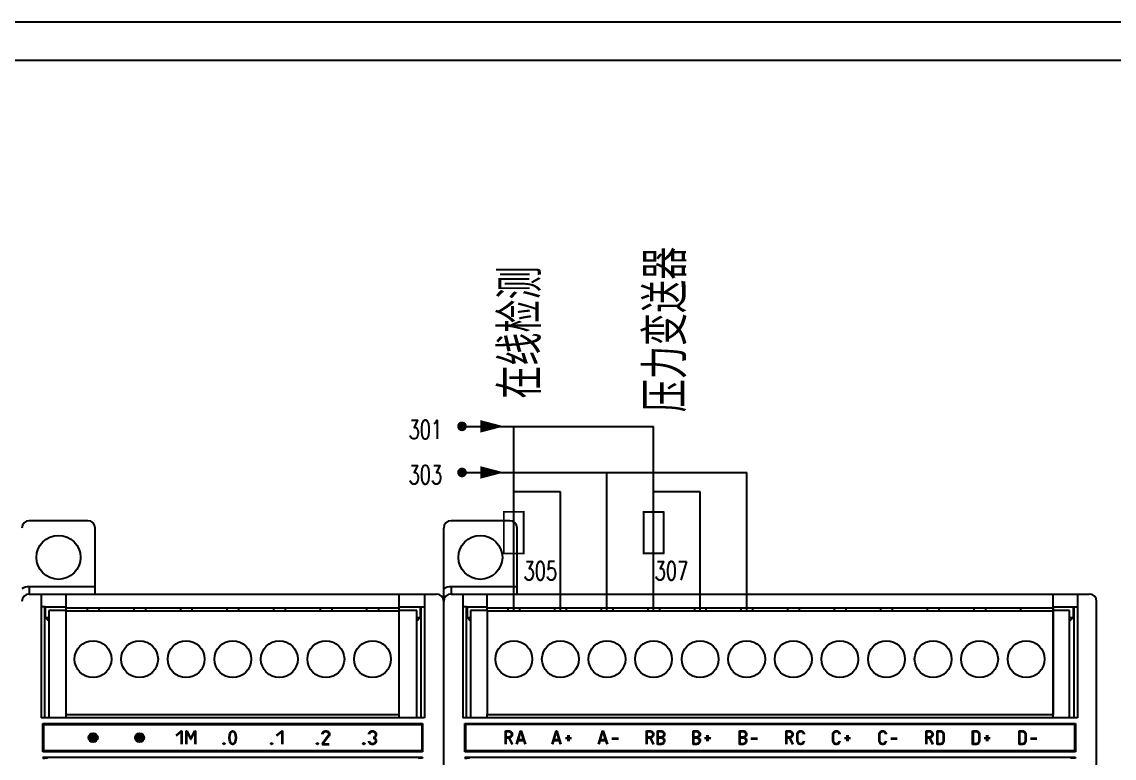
# Model space of a CAD drawing. Header units: millimetres. Extents: x 369186 to 503668, y -134064 to -104329.
# Drawn here: x 480674 to 494968, y -113963 to -104329 of the extents above; entities that cross this region are included whole.
import ezdxf

# ---------------------------------------------------------------- set-up
doc = ezdxf.new("R2010")
doc.units = ezdxf.units.MM
for name, color, linetype in [('0001LEVEL_1', 7, 'Continuous'), ('0010LEVEL_1', 7, 'Continuous'), ('0文本', 80, 'Continuous'), ('1', 7, 'Continuous'), ('8_ALL_NOTES_BALLOONS_SYMBOLS_GT', 7, 'Continuous'), ('PUB_TEXT', 7, 'Continuous'), ('TERM', 2, 'Continuous')]:
    doc.layers.add(name, color=color, linetype=linetype)
doc.styles.get("Standard").update_dxf_attribs({"font": 'txt1.shx', "width": 0.8, "bigfont": 'hztxt.shx'})

# ---------------------------------------------------------------- blocks, each defined once
blk = doc.blocks.new('$TelecSys$00000011')
at = {"const_width": 0.5}
blk.add_lwpolyline([(-0.25, 0, 1), (0.25, 0, 1)], format="xyb", close=True, dxfattribs=at)
blk = doc.blocks.new('ARR')
at = {"layer": '1'}
blk.add_lwpolyline([(-3.84, 0, 2, 0, 0), (0, 0, 0, 0, 0)], format="xyseb", dxfattribs=at)

msp = doc.modelspace()

# ---------------------------------------------------------------- linework, layer by layer
at = {"color": 1}
for p, q in [((461668, -104329), (503668, -104329)), ((464168, -104829), (503168, -104829))]:
    msp.add_line(p, q, dxfattribs=at)
for p, q in [((486434, -109622), (488940, -109622)), ((487111, -112034), (487111, -109622)), ((488940, -112034), (488940, -109622)), ((486434, -110225), (490159, -110225)), ((488331, -112034), (488331, -110225)), ((490159, -112034), (490159, -110225)), ((487721, -110477), (487111, -110477)), ((487721, -112034), (487721, -110477)), ((489550, -110477), (488940, -110477)), ((489550, -112034), (489550, -110477))]:
    msp.add_line(p, q)
at = {"const_width": 23}
for points in [[(486982, -110739), (487241, -110739), (487241, -111287), (486982, -111287), (486982, -110739)], [(488811, -110739), (489069, -110739), (489069, -111287), (488811, -111287), (488811, -110739)]]:
    msp.add_lwpolyline(points, dxfattribs=at)
msp.add_lwpolyline([(488811, -110739), (489069, -110739), (489069, -111287), (488811, -111287)], close=True)
at = {"layer": '0001LEVEL_1', "color": 7, "linetype": 'Continuous'}
for p, q in [((480950, -113509), (485918, -113509)), ((480950, -113881), (480950, -113509)), ((480962, -113521), (485906, -113521)), ((480962, -113869), (480962, -113521)), ((481604, -113754), (481604, -113635)), ((481611, -113753), (481611, -113636)), ((482211, -113754), (482211, -113636)), ((482218, -113754), (482218, -113636)), ((482692, -113668), (482764, -113605)), ((482696, -113672), (482759, -113618)), ((482759, -113618), (482759, -113780)), ((482764, -113605), (482768, -113605)), ((482768, -113605), (482768, -113780)), ((482822, -113605), (482831, -113605)), ((482822, -113780), (482822, -113605)), ((482831, -113605), (482885, -113708)), ((482831, -113614), (482881, -113717)), ((482831, -113780), (482831, -113614)), ((482885, -113708), (482939, -113605)), ((482890, -113717), (482939, -113614)), ((482939, -113605), (482948, -113605)), ((482939, -113614), (482939, -113780)), ((482948, -113605), (482948, -113780)), ((483395, -113642), (483404, -113624)), ((483404, -113624), (483417, -113610)), ((483404, -113642), (483413, -113624)), ((483413, -113624), (483417, -113619)), ((483417, -113610), (483431, -113606)), ((483417, -113619), (483431, -113615)), ((483431, -113606), (483435, -113606)), ((483431, -113615), (483435, -113615)), ((483435, -113606), (483449, -113610)), ((483435, -113615), (483449, -113619)), ((483449, -113610), (483462, -113624)), ((483449, -113619), (483453, -113624)), ((483453, -113624), (483462, -113642)), ((483462, -113624), (483471, -113642)), ((484007, -113669), (484079, -113606)), ((484012, -113673), (484075, -113619)), ((484075, -113619), (484075, -113781)), ((484079, -113606), (484084, -113606)), ((484084, -113606), (484084, -113781)), ((484605, -113646), (484609, -113633)), ((484609, -113633), (484618, -113619)), ((484618, -113619), (484632, -113610)), ((484618, -113637), (484623, -113628)), ((484623, -113628), (484627, -113624)), ((484627, -113624), (484636, -113619)), ((484632, -113610), (484645, -113606)), ((484636, -113619), (484650, -113615)), ((484645, -113606), (484659, -113606)), ((484650, -113615), (484654, -113615)), ((484654, -113615), (484668, -113619)), ((484659, -113606), (484672, -113610)), ((484668, -113619), (484677, -113624)), ((484672, -113610), (484686, -113619)), ((484677, -113624), (484681, -113628)), ((484681, -113628), (484686, -113637)), ((484686, -113619), (484695, -113633)), ((484695, -113633), (484699, -113646)), ((485215, -113646), (485219, -113633)), ((485219, -113633), (485228, -113619)), ((485228, -113619), (485242, -113610)), ((485228, -113637), (485233, -113628)), ((485233, -113628), (485237, -113624)), ((485237, -113624), (485246, -113619)), ((485242, -113610), (485255, -113606)), ((485246, -113619), (485260, -113615)), ((485255, -113606), (485278, -113606)), ((485260, -113615), (485264, -113615)), ((485264, -113615), (485278, -113619)), ((485278, -113606), (485282, -113610)), ((485278, -113619), (485287, -113624)), ((485282, -113610), (485296, -113619)), ((485287, -113624), (485291, -113628)), ((485291, -113628), (485296, -113637)), ((485296, -113619), (485305, -113633)), ((485305, -113633), (485309, -113646)), ((485906, -113521), (485906, -113869)), ((485918, -113509), (485918, -113881)), ((481552, -113716), (481552, -113673)), ((481558, -113729), (481558, -113661)), ((481565, -113736), (481565, -113654)), ((481571, -113742), (481571, -113647)), ((481578, -113747), (481578, -113642)), ((481585, -113749), (481585, -113640)), ((481591, -113751), (481591, -113639)), ((481598, -113753), (481598, -113637)), ((481618, -113752), (481618, -113638)), ((481624, -113750), (481624, -113640)), ((481631, -113748), (481631, -113641)), ((481637, -113745), (481637, -113644)), ((481644, -113739), (481644, -113651)), ((481651, -113732), (481651, -113658)), ((481657, -113725), (481657, -113664)), ((481664, -113703), (481664, -113687)), ((482158, -113707), (482158, -113682)), ((482165, -113727), (482165, -113663)), ((482171, -113733), (482171, -113656)), ((482178, -113740), (482178, -113650)), ((482185, -113746), (482185, -113643)), ((482191, -113748), (482191, -113641)), ((482198, -113750), (482198, -113639)), ((482204, -113752), (482204, -113638)), ((482224, -113752), (482224, -113637)), ((482231, -113751), (482231, -113639)), ((482237, -113749), (482237, -113641)), ((482244, -113747), (482244, -113643)), ((482251, -113741), (482251, -113649)), ((482257, -113734), (482257, -113655)), ((482264, -113728), (482264, -113662)), ((482270, -113712), (482270, -113678)), ((482881, -113717), (482890, -113717)), ((483309, -113772), (483318, -113763)), ((483309, -113777), (483309, -113772)), ((483318, -113786), (483309, -113777)), ((483318, -113763), (483323, -113763)), ((483318, -113772), (483323, -113772)), ((483318, -113777), (483318, -113772)), ((483323, -113777), (483318, -113777)), ((483323, -113763), (483332, -113772)), ((483323, -113772), (483323, -113777)), ((483332, -113777), (483323, -113786)), ((483332, -113772), (483332, -113777)), ((483386, -113691), (483390, -113664)), ((483386, -113700), (483386, -113691)), ((483390, -113727), (483386, -113700)), ((483390, -113664), (483395, -113642)), ((483395, -113750), (483390, -113727)), ((483395, -113691), (483399, -113664)), ((483395, -113700), (483395, -113691)), ((483399, -113727), (483395, -113700)), ((483404, -113768), (483395, -113750)), ((483399, -113664), (483404, -113642)), ((483404, -113750), (483399, -113727)), ((483413, -113768), (483404, -113750)), ((483417, -113781), (483404, -113768)), ((483417, -113772), (483413, -113768)), ((483431, -113777), (483417, -113772)), ((483435, -113777), (483431, -113777)), ((483449, -113772), (483435, -113777)), ((483462, -113768), (483449, -113781)), ((483453, -113768), (483449, -113772)), ((483462, -113750), (483453, -113768)), ((483462, -113642), (483467, -113664)), ((483467, -113727), (483462, -113750)), ((483471, -113750), (483462, -113768)), ((483467, -113664), (483471, -113691)), ((483471, -113700), (483467, -113727)), ((483471, -113642), (483476, -113664)), ((483471, -113691), (483471, -113700)), ((483476, -113727), (483471, -113750)), ((483476, -113664), (483480, -113691)), ((483480, -113700), (483476, -113727)), ((483480, -113691), (483480, -113700)), ((483931, -113772), (483940, -113763)), ((483931, -113777), (483931, -113772)), ((483940, -113786), (483931, -113777)), ((483940, -113763), (483944, -113763)), ((483940, -113772), (483944, -113772)), ((483940, -113777), (483940, -113772)), ((483944, -113777), (483940, -113777)), ((483944, -113763), (483953, -113772)), ((483944, -113772), (483944, -113777)), ((483953, -113777), (483944, -113786)), ((483953, -113772), (483953, -113777)), ((484528, -113772), (484537, -113763)), ((484528, -113777), (484528, -113772)), ((484537, -113786), (484528, -113777)), ((484537, -113763), (484542, -113763)), ((484537, -113772), (484542, -113772)), ((484537, -113777), (484537, -113772)), ((484542, -113777), (484537, -113777)), ((484542, -113763), (484551, -113772)), ((484542, -113772), (484542, -113777)), ((484551, -113777), (484542, -113786)), ((484551, -113772), (484551, -113777)), ((484605, -113651), (484605, -113646)), ((484686, -113664), (484605, -113777)), ((484605, -113777), (484605, -113786)), ((484614, -113651), (484618, -113637)), ((484695, -113673), (484614, -113777)), ((484614, -113777), (484695, -113777)), ((484686, -113637), (484690, -113651)), ((484690, -113655), (484686, -113664)), ((484690, -113651), (484690, -113655)), ((484699, -113660), (484695, -113673)), ((484699, -113646), (484699, -113660)), ((485138, -113772), (485147, -113763)), ((485138, -113777), (485138, -113772)), ((485147, -113786), (485138, -113777)), ((485147, -113763), (485152, -113763)), ((485147, -113772), (485152, -113772)), ((485147, -113777), (485147, -113772)), ((485152, -113777), (485147, -113777)), ((485152, -113763), (485161, -113772)), ((485152, -113772), (485152, -113777)), ((485161, -113777), (485152, -113786)), ((485161, -113772), (485161, -113777)), ((485215, -113651), (485215, -113646)), ((485215, -113745), (485215, -113741)), ((485219, -113759), (485215, -113745)), ((485228, -113772), (485219, -113759)), ((485224, -113651), (485228, -113637)), ((485228, -113754), (485224, -113741)), ((485233, -113763), (485228, -113754)), ((485242, -113781), (485228, -113772)), ((485237, -113768), (485233, -113763)), ((485246, -113772), (485237, -113768)), ((485260, -113777), (485246, -113772)), ((485264, -113777), (485260, -113777)), ((485278, -113772), (485264, -113777)), ((485282, -113691), (485273, -113691)), ((485273, -113700), (485282, -113700)), ((485287, -113768), (485278, -113772)), ((485291, -113687), (485282, -113691)), ((485282, -113700), (485291, -113705)), ((485296, -113772), (485282, -113781)), ((485291, -113696), (485287, -113696)), ((485291, -113763), (485287, -113768)), ((485296, -113678), (485291, -113687)), ((485296, -113691), (485291, -113696)), ((485291, -113696), (485296, -113700)), ((485291, -113705), (485296, -113714)), ((485296, -113754), (485291, -113763)), ((485296, -113637), (485300, -113651)), ((485300, -113660), (485296, -113678)), ((485305, -113678), (485296, -113691)), ((485296, -113700), (485305, -113714)), ((485296, -113714), (485300, -113732)), ((485300, -113741), (485296, -113754)), ((485305, -113759), (485296, -113772)), ((485300, -113651), (485300, -113660)), ((485300, -113732), (485300, -113741)), ((485309, -113660), (485305, -113678)), ((485305, -113714), (485309, -113732)), ((485309, -113745), (485305, -113759)), ((485309, -113646), (485309, -113660)), ((485309, -113732), (485309, -113745)), ((485918, -113881), (480950, -113881)), ((485906, -113869), (480962, -113869)), ((483323, -113786), (483318, -113786)), ((483431, -113786), (483417, -113781)), ((483435, -113786), (483431, -113786)), ((483449, -113781), (483435, -113786)), ((483944, -113786), (483940, -113786)), ((484542, -113786), (484537, -113786)), ((484605, -113786), (484695, -113786)), ((485152, -113786), (485147, -113786)), ((485255, -113786), (485242, -113781)), ((485269, -113786), (485255, -113786)), ((485282, -113781), (485269, -113786))]:
    msp.add_line(p, q, dxfattribs=at)
for centre in [(481606, -113695), (482215, -113695)]:
    msp.add_circle(centre, 60, dxfattribs=at)
at = {"layer": '0010LEVEL_1', "color": 7, "linetype": 'Continuous'}
for p, q in [((486470, -113508), (494462, -113508)), ((486470, -113880), (486470, -113508)), ((486482, -113520), (494450, -113520)), ((486482, -113868), (486482, -113520)), ((487002, -113604), (487052, -113604)), ((487002, -113779), (487002, -113604)), ((487011, -113613), (487047, -113613)), ((487011, -113689), (487011, -113613)), ((487047, -113613), (487061, -113617)), ((487052, -113604), (487065, -113608)), ((487061, -113617), (487070, -113622)), ((487065, -113608), (487079, -113617)), ((487070, -113622), (487074, -113626)), ((487074, -113626), (487079, -113635)), ((487079, -113617), (487088, -113631)), ((487079, -113635), (487083, -113649)), ((487088, -113631), (487092, -113644)), ((487146, -113779), (487200, -113604)), ((487173, -113725), (487205, -113613)), ((487200, -113604), (487209, -113604)), ((487205, -113613), (487236, -113725)), ((487209, -113604), (487263, -113779)), ((487612, -113779), (487666, -113604)), ((487639, -113725), (487670, -113613)), ((487666, -113604), (487675, -113604)), ((487670, -113613), (487702, -113725)), ((487675, -113604), (487729, -113779)), ((488219, -113779), (488273, -113604)), ((488246, -113725), (488277, -113613)), ((488273, -113604), (488282, -113604)), ((488277, -113613), (488309, -113725)), ((488282, -113604), (488336, -113779)), ((488849, -113604), (488899, -113604)), ((488849, -113779), (488849, -113604)), ((488858, -113613), (488894, -113613)), ((488858, -113689), (488858, -113613)), ((488894, -113613), (488908, -113617)), ((488899, -113604), (488912, -113608)), ((488908, -113617), (488917, -113622)), ((488912, -113608), (488926, -113617)), ((488917, -113622), (488921, -113626)), ((488921, -113626), (488926, -113635)), ((488926, -113617), (488935, -113631)), ((488926, -113635), (488930, -113649)), ((488935, -113631), (488939, -113644)), ((488993, -113604), (489043, -113604)), ((488993, -113784), (488993, -113604)), ((489002, -113613), (489038, -113613)), ((489002, -113689), (489002, -113613)), ((489038, -113613), (489052, -113617)), ((489043, -113604), (489056, -113608)), ((489052, -113617), (489061, -113622)), ((489056, -113608), (489070, -113617)), ((489061, -113622), (489065, -113626)), ((489065, -113626), (489070, -113635)), ((489070, -113617), (489079, -113631)), ((489070, -113635), (489074, -113649)), ((489079, -113631), (489083, -113644)), ((489459, -113604), (489508, -113604)), ((489459, -113784), (489459, -113604)), ((489468, -113613), (489504, -113613)), ((489468, -113689), (489468, -113613)), ((489504, -113613), (489517, -113617)), ((489508, -113604), (489522, -113608)), ((489517, -113617), (489526, -113622)), ((489522, -113608), (489535, -113617)), ((489526, -113622), (489531, -113626)), ((489531, -113626), (489535, -113635)), ((489535, -113617), (489544, -113631)), ((489535, -113635), (489540, -113649)), ((489544, -113631), (489549, -113644)), ((490065, -113604), (490115, -113604)), ((490065, -113784), (490065, -113604)), ((490074, -113613), (490110, -113613)), ((490074, -113689), (490074, -113613)), ((490110, -113613), (490124, -113617)), ((490115, -113604), (490128, -113608)), ((490124, -113617), (490133, -113622)), ((490128, -113608), (490142, -113617)), ((490133, -113622), (490137, -113626)), ((490137, -113626), (490142, -113635)), ((490142, -113617), (490151, -113631)), ((490142, -113635), (490146, -113649)), ((490151, -113631), (490155, -113644)), ((490675, -113604), (490724, -113604)), ((490675, -113779), (490675, -113604)), ((490684, -113613), (490720, -113613)), ((490684, -113689), (490684, -113613)), ((490720, -113613), (490733, -113617)), ((490724, -113604), (490738, -113608)), ((490733, -113617), (490742, -113622)), ((490738, -113608), (490751, -113617)), ((490742, -113622), (490747, -113626)), ((490747, -113626), (490751, -113635)), ((490751, -113617), (490760, -113631)), ((490751, -113635), (490756, -113649)), ((490760, -113631), (490765, -113644)), ((490819, -113644), (490823, -113631)), ((490823, -113631), (490832, -113617)), ((490828, -113649), (490832, -113635)), ((490832, -113617), (490846, -113608)), ((490832, -113635), (490837, -113626)), ((490837, -113626), (490841, -113622)), ((490841, -113622), (490850, -113617)), ((490846, -113608), (490859, -113604)), ((490850, -113617), (490864, -113613)), ((490859, -113604), (490873, -113604)), ((490864, -113613), (490868, -113613)), ((490868, -113613), (490886, -113617)), ((490873, -113604), (490886, -113608)), ((490886, -113608), (490900, -113617)), ((490886, -113617), (490895, -113626)), ((490895, -113626), (490900, -113635)), ((490900, -113617), (490909, -113631)), ((490900, -113635), (490904, -113649)), ((490909, -113631), (490913, -113644)), ((491285, -113644), (491289, -113631)), ((491289, -113631), (491298, -113617)), ((491294, -113649), (491298, -113635)), ((491298, -113617), (491312, -113608)), ((491298, -113635), (491303, -113626)), ((491303, -113626), (491307, -113622)), ((491307, -113622), (491316, -113617)), ((491312, -113608), (491325, -113604)), ((491316, -113617), (491330, -113613)), ((491325, -113604), (491339, -113604)), ((491330, -113613), (491334, -113613)), ((491334, -113613), (491352, -113617)), ((491339, -113604), (491352, -113608)), ((491352, -113608), (491366, -113617)), ((491352, -113617), (491361, -113626)), ((491361, -113626), (491366, -113635)), ((491366, -113617), (491375, -113631)), ((491366, -113635), (491370, -113649)), ((491375, -113631), (491379, -113644)), ((491891, -113644), (491896, -113631)), ((491896, -113631), (491905, -113617)), ((491900, -113649), (491905, -113635)), ((491905, -113617), (491918, -113608)), ((491905, -113635), (491909, -113626)), ((491909, -113626), (491914, -113622)), ((491914, -113622), (491923, -113617)), ((491918, -113608), (491932, -113604)), ((491923, -113617), (491936, -113613)), ((491932, -113604), (491945, -113604)), ((491936, -113613), (491941, -113613)), ((491941, -113613), (491959, -113617)), ((491945, -113604), (491959, -113608)), ((491959, -113608), (491972, -113617)), ((491959, -113617), (491968, -113626)), ((491968, -113626), (491972, -113635)), ((491972, -113617), (491981, -113631)), ((491972, -113635), (491977, -113649)), ((491981, -113631), (491986, -113644)), ((492507, -113604), (492556, -113604)), ((492507, -113779), (492507, -113604)), ((492516, -113613), (492552, -113613)), ((492516, -113689), (492516, -113613)), ((492552, -113613), (492565, -113617)), ((492556, -113604), (492570, -113608)), ((492565, -113617), (492574, -113622)), ((492570, -113608), (492583, -113617)), ((492574, -113622), (492579, -113626)), ((492579, -113626), (492583, -113635)), ((492583, -113617), (492592, -113631)), ((492583, -113635), (492588, -113649)), ((492592, -113631), (492597, -113644)), ((492651, -113604), (492700, -113604)), ((492651, -113784), (492651, -113604)), ((492660, -113613), (492696, -113613)), ((492660, -113775), (492660, -113613)), ((492696, -113613), (492709, -113617)), ((492700, -113604), (492714, -113608)), ((492709, -113617), (492718, -113622)), ((492714, -113608), (492727, -113617)), ((492718, -113622), (492723, -113626)), ((492723, -113626), (492727, -113635)), ((492727, -113617), (492736, -113631)), ((492727, -113635), (492732, -113649)), ((492736, -113631), (492741, -113644)), ((493116, -113604), (493166, -113604)), ((493116, -113784), (493116, -113604)), ((493125, -113613), (493161, -113613)), ((493125, -113775), (493125, -113613)), ((493161, -113613), (493175, -113617)), ((493166, -113604), (493179, -113608)), ((493175, -113617), (493184, -113622)), ((493179, -113608), (493193, -113617)), ((493184, -113622), (493188, -113626)), ((493188, -113626), (493193, -113635)), ((493193, -113617), (493202, -113631)), ((493193, -113635), (493197, -113649)), ((493202, -113631), (493206, -113644)), ((493723, -113604), (493772, -113604)), ((493723, -113784), (493723, -113604)), ((493732, -113613), (493768, -113613)), ((493732, -113775), (493732, -113613)), ((493768, -113613), (493781, -113617)), ((493772, -113604), (493786, -113608)), ((493781, -113617), (493790, -113622)), ((493786, -113608), (493799, -113617)), ((493790, -113622), (493795, -113626)), ((493795, -113626), (493799, -113635)), ((493799, -113617), (493808, -113631)), ((493799, -113635), (493804, -113649)), ((493808, -113631), (493813, -113644)), ((494450, -113520), (494450, -113868)), ((494462, -113508), (494462, -113880)), ((487047, -113689), (487011, -113689)), ((487011, -113698), (487043, -113698)), ((487011, -113779), (487011, -113698)), ((487043, -113698), (487047, -113703)), ((487061, -113685), (487047, -113689)), ((487047, -113703), (487088, -113784)), ((487065, -113694), (487052, -113698)), ((487052, -113698), (487092, -113779)), ((487070, -113680), (487061, -113685)), ((487079, -113685), (487065, -113694)), ((487074, -113676), (487070, -113680)), ((487079, -113667), (487074, -113676)), ((487083, -113653), (487079, -113667)), ((487088, -113671), (487079, -113685)), ((487083, -113649), (487083, -113653)), ((487092, -113658), (487088, -113671)), ((487092, -113644), (487092, -113658)), ((487155, -113779), (487169, -113734)), ((487169, -113734), (487241, -113734)), ((487236, -113725), (487173, -113725)), ((487241, -113734), (487254, -113779)), ((487621, -113779), (487634, -113734)), ((487634, -113734), (487706, -113734)), ((487702, -113725), (487639, -113725)), ((487706, -113734), (487720, -113779)), ((487787, -113698), (487823, -113698)), ((487823, -113707), (487787, -113707)), ((487823, -113698), (487823, -113662)), ((487823, -113743), (487823, -113707)), ((487832, -113662), (487832, -113698)), ((487832, -113698), (487868, -113698)), ((487868, -113707), (487832, -113707)), ((487832, -113707), (487832, -113743)), ((488228, -113779), (488241, -113734)), ((488241, -113734), (488313, -113734)), ((488309, -113725), (488246, -113725)), ((488313, -113734), (488327, -113779)), ((488394, -113703), (488480, -113703)), ((488394, -113712), (488480, -113712)), ((488894, -113689), (488858, -113689)), ((488858, -113698), (488890, -113698)), ((488858, -113779), (488858, -113698)), ((488890, -113698), (488894, -113703)), ((488908, -113685), (488894, -113689)), ((488894, -113703), (488935, -113784)), ((488912, -113694), (488899, -113698)), ((488899, -113698), (488939, -113779)), ((488917, -113680), (488908, -113685)), ((488926, -113685), (488912, -113694)), ((488921, -113676), (488917, -113680)), ((488926, -113667), (488921, -113676)), ((488930, -113653), (488926, -113667)), ((488935, -113671), (488926, -113685)), ((488930, -113649), (488930, -113653)), ((488939, -113658), (488935, -113671)), ((488939, -113644), (488939, -113658)), ((489038, -113689), (489002, -113689)), ((489002, -113698), (489038, -113698)), ((489002, -113775), (489002, -113698)), ((489038, -113775), (489002, -113775)), ((489052, -113685), (489038, -113689)), ((489038, -113698), (489052, -113703)), ((489052, -113770), (489038, -113775)), ((489056, -113779), (489043, -113784)), ((489061, -113680), (489052, -113685)), ((489070, -113685), (489052, -113694)), ((489052, -113694), (489070, -113703)), ((489052, -113703), (489061, -113707)), ((489061, -113766), (489052, -113770)), ((489070, -113770), (489056, -113779)), ((489065, -113676), (489061, -113680)), ((489061, -113707), (489065, -113712)), ((489065, -113761), (489061, -113766)), ((489070, -113667), (489065, -113676)), ((489065, -113712), (489070, -113721)), ((489070, -113752), (489065, -113761)), ((489074, -113653), (489070, -113667)), ((489079, -113671), (489070, -113685)), ((489070, -113703), (489079, -113716)), ((489070, -113721), (489074, -113734)), ((489074, -113739), (489070, -113752)), ((489079, -113757), (489070, -113770)), ((489074, -113649), (489074, -113653)), ((489074, -113734), (489074, -113739)), ((489083, -113658), (489079, -113671)), ((489079, -113716), (489083, -113730)), ((489083, -113743), (489079, -113757)), ((489083, -113644), (489083, -113658)), ((489083, -113730), (489083, -113743)), ((489504, -113689), (489468, -113689)), ((489468, -113698), (489504, -113698)), ((489468, -113775), (489468, -113698)), ((489504, -113775), (489468, -113775)), ((489517, -113685), (489504, -113689)), ((489504, -113698), (489517, -113703)), ((489517, -113770), (489504, -113775)), ((489522, -113779), (489508, -113784)), ((489526, -113680), (489517, -113685)), ((489535, -113685), (489517, -113694)), ((489517, -113694), (489535, -113703)), ((489517, -113703), (489526, -113707)), ((489526, -113766), (489517, -113770)), ((489535, -113770), (489522, -113779)), ((489531, -113676), (489526, -113680)), ((489526, -113707), (489531, -113712)), ((489531, -113761), (489526, -113766)), ((489535, -113667), (489531, -113676)), ((489531, -113712), (489535, -113721)), ((489535, -113752), (489531, -113761)), ((489540, -113653), (489535, -113667)), ((489544, -113671), (489535, -113685)), ((489535, -113703), (489544, -113716)), ((489535, -113721), (489540, -113734)), ((489540, -113739), (489535, -113752)), ((489544, -113757), (489535, -113770)), ((489540, -113649), (489540, -113653)), ((489540, -113734), (489540, -113739)), ((489549, -113658), (489544, -113671)), ((489544, -113716), (489549, -113730)), ((489549, -113743), (489544, -113757)), ((489549, -113644), (489549, -113658)), ((489549, -113730), (489549, -113743)), ((489607, -113698), (489643, -113698)), ((489643, -113707), (489607, -113707)), ((489643, -113698), (489643, -113662)), ((489643, -113743), (489643, -113707)), ((489652, -113662), (489652, -113698)), ((489652, -113698), (489688, -113698)), ((489688, -113707), (489652, -113707)), ((489652, -113707), (489652, -113743)), ((490110, -113689), (490074, -113689)), ((490074, -113698), (490110, -113698)), ((490074, -113775), (490074, -113698)), ((490110, -113775), (490074, -113775)), ((490124, -113685), (490110, -113689)), ((490110, -113698), (490124, -113703)), ((490124, -113770), (490110, -113775)), ((490128, -113779), (490115, -113784)), ((490133, -113680), (490124, -113685)), ((490142, -113685), (490124, -113694)), ((490124, -113694), (490142, -113703)), ((490124, -113703), (490133, -113707)), ((490133, -113766), (490124, -113770)), ((490142, -113770), (490128, -113779)), ((490137, -113676), (490133, -113680)), ((490133, -113707), (490137, -113712)), ((490137, -113761), (490133, -113766)), ((490142, -113667), (490137, -113676)), ((490137, -113712), (490142, -113721)), ((490142, -113752), (490137, -113761)), ((490146, -113653), (490142, -113667)), ((490151, -113671), (490142, -113685)), ((490142, -113703), (490151, -113716)), ((490142, -113721), (490146, -113734)), ((490146, -113739), (490142, -113752)), ((490151, -113757), (490142, -113770)), ((490146, -113649), (490146, -113653)), ((490146, -113734), (490146, -113739)), ((490155, -113658), (490151, -113671)), ((490151, -113716), (490155, -113730)), ((490155, -113743), (490151, -113757)), ((490155, -113644), (490155, -113658)), ((490155, -113730), (490155, -113743)), ((490214, -113703), (490299, -113703)), ((490214, -113712), (490299, -113712)), ((490720, -113689), (490684, -113689)), ((490684, -113698), (490715, -113698)), ((490684, -113779), (490684, -113698)), ((490715, -113698), (490720, -113703)), ((490733, -113685), (490720, -113689)), ((490720, -113703), (490760, -113784)), ((490738, -113694), (490724, -113698)), ((490724, -113698), (490765, -113779)), ((490742, -113680), (490733, -113685)), ((490751, -113685), (490738, -113694)), ((490747, -113676), (490742, -113680)), ((490751, -113667), (490747, -113676)), ((490756, -113653), (490751, -113667)), ((490760, -113671), (490751, -113685)), ((490756, -113649), (490756, -113653)), ((490765, -113658), (490760, -113671)), ((490765, -113644), (490765, -113658)), ((490819, -113743), (490819, -113644)), ((490823, -113757), (490819, -113743)), ((490832, -113770), (490823, -113757)), ((490828, -113739), (490828, -113649)), ((490832, -113752), (490828, -113739)), ((490837, -113761), (490832, -113752)), ((490846, -113779), (490832, -113770)), ((490841, -113766), (490837, -113761)), ((490850, -113770), (490841, -113766)), ((490859, -113784), (490846, -113779)), ((490864, -113775), (490850, -113770)), ((490868, -113775), (490864, -113775)), ((490882, -113770), (490868, -113775)), ((490886, -113779), (490873, -113784)), ((490891, -113766), (490882, -113770)), ((490900, -113770), (490886, -113779)), ((490895, -113761), (490891, -113766)), ((490900, -113752), (490895, -113761)), ((490904, -113739), (490900, -113752)), ((490909, -113757), (490900, -113770)), ((490913, -113743), (490909, -113757)), ((490913, -113644), (490913, -113649)), ((490913, -113739), (490913, -113743)), ((491285, -113743), (491285, -113644)), ((491289, -113757), (491285, -113743)), ((491298, -113770), (491289, -113757)), ((491294, -113739), (491294, -113649)), ((491298, -113752), (491294, -113739)), ((491303, -113761), (491298, -113752)), ((491312, -113779), (491298, -113770)), ((491307, -113766), (491303, -113761)), ((491316, -113770), (491307, -113766)), ((491325, -113784), (491312, -113779)), ((491330, -113775), (491316, -113770)), ((491334, -113775), (491330, -113775)), ((491348, -113770), (491334, -113775)), ((491352, -113779), (491339, -113784)), ((491357, -113766), (491348, -113770)), ((491366, -113770), (491352, -113779)), ((491361, -113761), (491357, -113766)), ((491366, -113752), (491361, -113761)), ((491370, -113739), (491366, -113752)), ((491375, -113757), (491366, -113770)), ((491379, -113743), (491375, -113757)), ((491379, -113644), (491379, -113649)), ((491379, -113739), (491379, -113743)), ((491438, -113698), (491474, -113698)), ((491474, -113707), (491438, -113707)), ((491474, -113698), (491474, -113662)), ((491474, -113743), (491474, -113707)), ((491483, -113662), (491483, -113698)), ((491483, -113698), (491519, -113698)), ((491519, -113707), (491483, -113707)), ((491483, -113707), (491483, -113743)), ((491891, -113743), (491891, -113644)), ((491896, -113757), (491891, -113743)), ((491905, -113770), (491896, -113757)), ((491900, -113739), (491900, -113649)), ((491905, -113752), (491900, -113739)), ((491909, -113761), (491905, -113752)), ((491918, -113779), (491905, -113770)), ((491914, -113766), (491909, -113761)), ((491923, -113770), (491914, -113766)), ((491932, -113784), (491918, -113779)), ((491936, -113775), (491923, -113770)), ((491941, -113775), (491936, -113775)), ((491954, -113770), (491941, -113775)), ((491959, -113779), (491945, -113784)), ((491963, -113766), (491954, -113770)), ((491972, -113770), (491959, -113779)), ((491968, -113761), (491963, -113766)), ((491972, -113752), (491968, -113761)), ((491977, -113739), (491972, -113752)), ((491981, -113757), (491972, -113770)), ((491986, -113743), (491981, -113757)), ((491986, -113644), (491986, -113649)), ((491986, -113739), (491986, -113743)), ((492044, -113703), (492130, -113703)), ((492044, -113712), (492130, -113712)), ((492552, -113689), (492516, -113689)), ((492516, -113698), (492547, -113698)), ((492516, -113779), (492516, -113698)), ((492547, -113698), (492552, -113703)), ((492565, -113685), (492552, -113689)), ((492552, -113703), (492592, -113784)), ((492570, -113694), (492556, -113698)), ((492556, -113698), (492597, -113779)), ((492574, -113680), (492565, -113685)), ((492583, -113685), (492570, -113694)), ((492579, -113676), (492574, -113680)), ((492583, -113667), (492579, -113676)), ((492588, -113653), (492583, -113667)), ((492592, -113671), (492583, -113685)), ((492588, -113649), (492588, -113653)), ((492597, -113658), (492592, -113671)), ((492597, -113644), (492597, -113658)), ((492696, -113775), (492660, -113775)), ((492709, -113770), (492696, -113775)), ((492714, -113779), (492700, -113784)), ((492718, -113766), (492709, -113770)), ((492727, -113770), (492714, -113779)), ((492723, -113761), (492718, -113766)), ((492727, -113752), (492723, -113761)), ((492732, -113739), (492727, -113752)), ((492736, -113757), (492727, -113770)), ((492732, -113649), (492732, -113739)), ((492741, -113743), (492736, -113757)), ((492741, -113644), (492741, -113743)), ((493161, -113775), (493125, -113775)), ((493175, -113770), (493161, -113775)), ((493179, -113779), (493166, -113784)), ((493184, -113766), (493175, -113770)), ((493193, -113770), (493179, -113779)), ((493188, -113761), (493184, -113766)), ((493193, -113752), (493188, -113761)), ((493197, -113739), (493193, -113752)), ((493202, -113757), (493193, -113770)), ((493197, -113649), (493197, -113739)), ((493206, -113743), (493202, -113757)), ((493206, -113644), (493206, -113743)), ((493265, -113698), (493301, -113698)), ((493301, -113707), (493265, -113707)), ((493301, -113698), (493301, -113662)), ((493301, -113743), (493301, -113707)), ((493310, -113662), (493310, -113698)), ((493310, -113698), (493346, -113698)), ((493346, -113707), (493310, -113707)), ((493310, -113707), (493310, -113743)), ((493768, -113775), (493732, -113775)), ((493781, -113770), (493768, -113775)), ((493786, -113779), (493772, -113784)), ((493790, -113766), (493781, -113770)), ((493799, -113770), (493786, -113779)), ((493795, -113761), (493790, -113766)), ((493799, -113752), (493795, -113761)), ((493804, -113739), (493799, -113752)), ((493808, -113757), (493799, -113770)), ((493804, -113649), (493804, -113739)), ((493813, -113743), (493808, -113757)), ((493813, -113644), (493813, -113743)), ((493871, -113703), (493957, -113703)), ((493871, -113712), (493957, -113712)), ((494462, -113880), (486470, -113880)), ((494450, -113868), (486482, -113868)), ((489043, -113784), (488993, -113784)), ((489508, -113784), (489459, -113784)), ((490115, -113784), (490065, -113784)), ((490873, -113784), (490859, -113784)), ((491339, -113784), (491325, -113784)), ((491945, -113784), (491932, -113784)), ((492700, -113784), (492651, -113784)), ((493166, -113784), (493116, -113784)), ((493772, -113784), (493723, -113784))]:
    msp.add_line(p, q, dxfattribs=at)
at = {"layer": '8_ALL_NOTES_BALLOONS_SYMBOLS_GT', "color": 7, "linetype": 'Continuous'}
for p, q in [((481538, -110856), (480770, -110856)), ((487058, -110856), (486290, -110856)), ((481634, -111816), (481634, -110952)), ((486194, -121320), (486194, -110952)), ((487154, -111816), (487154, -110952)), ((481634, -111720), (480770, -111720)), ((480770, -111720), (480770, -111816)), ((487154, -111720), (486290, -111720)), ((486290, -111720), (486290, -111816)), ((480770, -111816), (486098, -111816)), ((480926, -111816), (480926, -113436)), ((481254, -113436), (481254, -111816)), ((485613, -113436), (485613, -111816)), ((485942, -111816), (485942, -113436)), ((486194, -122280), (486194, -111912)), ((486290, -111816), (494642, -111816)), ((486446, -111816), (486446, -113436)), ((486762, -112034), (486762, -111816)), ((494169, -113436), (494169, -111816)), ((494486, -111816), (494486, -113436)), ((494738, -122280), (494738, -111912)), ((480978, -111982), (480926, -111982)), ((480974, -113436), (480974, -111982)), ((480978, -111984), (480978, -111982)), ((480978, -111984), (481254, -111984)), ((480981, -111984), (480981, -112124)), ((481254, -112030), (481027, -112030)), ((481027, -112030), (481027, -113436)), ((485613, -111999), (481254, -111999)), ((481254, -112034), (485613, -112034)), ((481529, -111999), (481529, -112034)), ((481681, -111999), (481681, -112034)), ((482138, -111999), (482138, -112034)), ((482291, -111999), (482291, -112034)), ((482748, -111999), (482748, -112034)), ((482900, -111999), (482900, -112034)), ((483358, -111999), (483358, -112034)), ((483510, -111999), (483510, -112034)), ((483967, -111999), (483967, -112034)), ((484120, -111999), (484120, -112034)), ((484577, -111999), (484577, -112034)), ((484729, -111999), (484729, -112034)), ((485186, -111999), (485186, -112034)), ((485339, -111999), (485339, -112034)), ((485613, -111984), (485890, -111984)), ((485841, -112030), (485613, -112030)), ((485841, -113436), (485841, -112030)), ((485886, -111984), (485886, -112124)), ((485890, -111982), (485942, -111982)), ((485890, -111984), (485890, -111982)), ((485894, -111982), (485894, -113436)), ((486498, -111982), (486446, -111982)), ((486494, -113436), (486494, -111982)), ((486498, -111984), (486498, -111982)), ((486498, -111984), (486762, -111984)), ((486501, -111984), (486501, -112124)), ((486762, -112030), (486547, -112030)), ((486547, -112030), (486547, -113436)), ((486761, -112034), (494168, -112034)), ((486761, -112034), (486761, -113394)), ((494169, -111999), (486762, -111999)), ((487035, -111999), (487035, -112034)), ((487188, -111999), (487188, -112034)), ((487645, -111999), (487645, -112034)), ((487797, -111999), (487797, -112034)), ((488254, -111999), (488254, -112034)), ((488407, -111999), (488407, -112034)), ((488864, -111999), (488864, -112034)), ((489016, -111999), (489016, -112034)), ((489474, -111999), (489474, -112034)), ((489626, -111999), (489626, -112034)), ((490083, -111999), (490083, -112034)), ((490236, -111999), (490236, -112034)), ((490693, -111999), (490693, -112034)), ((490845, -111999), (490845, -112034)), ((491302, -111999), (491302, -112034)), ((491455, -111999), (491455, -112034)), ((491912, -111999), (491912, -112034)), ((492064, -111999), (492064, -112034)), ((492522, -111999), (492522, -112034)), ((492674, -111999), (492674, -112034)), ((493131, -111999), (493131, -112034)), ((493284, -111999), (493284, -112034)), ((493741, -111999), (493741, -112034)), ((494168, -111999), (494168, -113394)), ((494169, -111984), (494434, -111984)), ((494385, -112030), (494169, -112030)), ((494385, -113436), (494385, -112030)), ((494430, -111984), (494430, -112124)), ((494434, -111982), (494486, -111982)), ((494434, -111984), (494434, -111982)), ((494438, -111982), (494438, -113436)), ((480981, -112124), (481027, -112169)), ((480981, -112124), (481027, -112124)), ((485841, -112124), (485886, -112124)), ((485886, -112124), (485841, -112169)), ((486501, -112124), (486547, -112169)), ((486501, -112124), (486547, -112124)), ((494385, -112124), (494430, -112124)), ((494430, -112124), (494385, -112169)), ((485942, -113436), (480926, -113436)), ((481254, -113394), (485613, -113394)), ((494486, -113436), (486446, -113436)), ((486761, -113394), (494168, -113394)), ((486762, -113436), (486762, -113394)), ((485918, -113953), (480950, -113953)), ((480950, -113953), (480950, -113962)), ((480950, -113960), (480976, -113961)), ((480950, -113962), (480976, -113962)), ((480976, -113961), (480994, -113961)), ((480994, -113962), (480976, -113962)), ((480994, -113961), (481006, -113961)), ((481006, -113962), (480994, -113962)), ((481006, -113961), (481010, -113961)), ((481010, -113961), (481006, -113962)), ((485862, -113962), (485858, -113961)), ((485858, -113961), (485862, -113961)), ((485862, -113961), (485874, -113961)), ((485874, -113962), (485862, -113962)), ((485874, -113961), (485891, -113961)), ((485891, -113962), (485874, -113962)), ((485918, -113960), (485891, -113961)), ((485918, -113962), (485891, -113962)), ((485912, -113962), (485912, -113960)), ((485918, -113953), (485918, -113962)), ((494462, -113953), (486470, -113953)), ((486470, -113953), (486470, -113962)), ((486470, -113960), (486496, -113961)), ((486470, -113962), (486496, -113962)), ((486496, -113961), (486514, -113961)), ((486514, -113962), (486496, -113962)), ((486514, -113961), (486526, -113961)), ((486526, -113962), (486514, -113962)), ((486526, -113961), (486530, -113961)), ((486530, -113961), (486526, -113962)), ((494406, -113962), (494402, -113961)), ((494402, -113961), (494406, -113961)), ((494406, -113961), (494418, -113961)), ((494418, -113962), (494406, -113962)), ((494418, -113961), (494435, -113961)), ((494435, -113962), (494418, -113962)), ((494462, -113960), (494435, -113961)), ((494462, -113962), (494435, -113962)), ((494462, -113953), (494462, -113962))]:
    msp.add_line(p, q, dxfattribs=at)
for centre, radius in [((481154, -111336), 288), ((486674, -111336), 288), ((481605, -112668), 241), ((482215, -112668), 241), ((482824, -112668), 241), ((483434, -112668), 241), ((484043, -112668), 241), ((484653, -112668), 241), ((485263, -112668), 241), ((487111, -112668), 241), ((487721, -112668), 241), ((488331, -112668), 241), ((488940, -112668), 241), ((489550, -112668), 241), ((490159, -112668), 241), ((490769, -112668), 241), ((491379, -112668), 241), ((491988, -112668), 241), ((492598, -112668), 241), ((493207, -112668), 241), ((493817, -112668), 241)]:
    msp.add_circle(centre, radius, dxfattribs=at)
for centre, radius, start, end in [((480770, -110952), 96, 90, 180), ((481538, -110952), 96, 0, 90), ((486290, -110952), 96, 90, 180), ((487058, -110952), 96, 0, 90), ((480770, -111912), 192, 90, 120), ((486290, -111912), 192, 90, 120), ((480770, -111912), 96, 90, 180), ((486098, -111912), 96, 0, 90), ((486290, -111912), 96, 90, 180), ((494642, -111912), 96, 0, 90)]:
    msp.add_arc(centre, radius, start, end, dxfattribs=at)

# ---------------------------------------------------------------- block references
at = {"color": 0, "xscale": 81.47817216182011, "yscale": 81.47817215875257, "zscale": 81.47817216}
for p in [(486988, -109622), (486988, -110225)]:
    msp.add_blockref('ARR', p, dxfattribs=at)
at = {"layer": 'TERM', "lineweight": 25, "ltscale": 0.25, "xscale": 126, "yscale": 126, "zscale": 126}
for p in [(486434, -109622), (486434, -110225)]:
    msp.add_blockref('$TelecSys$00000011', p, dxfattribs=at)

# ---------------------------------------------------------------- texts
at = {"layer": '0文本', "color": 0, "width": 0.7}
for s, p in [('301', (485734, -109787)), ('303', (485734, -110377)), ('305', (487239, -111634)), ('307', (488954, -111634))]:
    msp.add_text(s, height=244.4, dxfattribs=at).set_placement(p)
at = {"layer": 'PUB_TEXT', "width": 0.8}
for s, p in [('压力变送器', (489370, -109437, 1200)), ('在线检测', (487469, -109261, 1200))]:
    msp.add_text(s, height=541.4, rotation=90, dxfattribs=at).set_placement(p)

doc.saveas('drawing.dxf')
